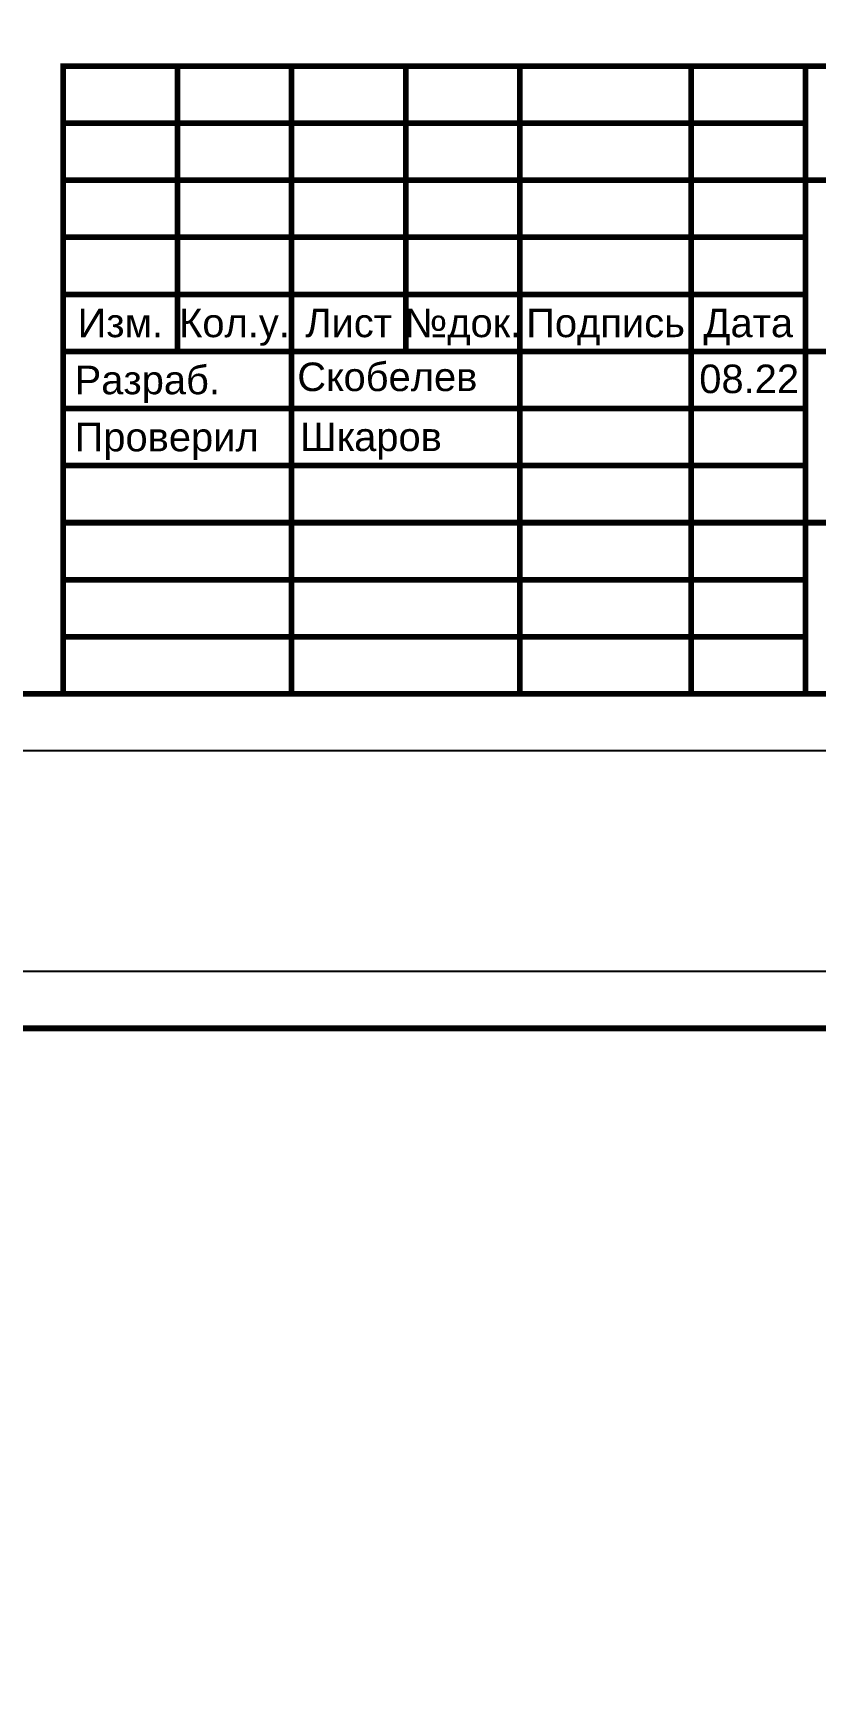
# Model space of a CAD drawing. Header units: millimetres. Extents: x 1990 to 8783, y 397 to 3825.
# Drawn here: x 3006.3 to 3074.8, y 1531.3 to 1677 of the extents above; entities that cross this region are included whole.
import ezdxf
from ezdxf.enums import TextEntityAlignment as Align

# ---------------------------------------------------------------- set-up
doc = ezdxf.new("R2010")
doc.units = ezdxf.units.MM
doc.layers.add('Размеры на чертеже', color=250, linetype='Continuous', lineweight=25)
doc.layers.add('Форматы', color=7, linetype='Continuous')
doc.styles.add('-ISOCPEUR-', font='isocpeur.ttf')
doc.styles.get("Standard").update_dxf_attribs({"font": 'arial.ttf'})

# ---------------------------------------------------------------- blocks, each defined once
blk = doc.blocks.new('*U425')
blk.add_lwpolyline([(0, 123), (297, 123), (297, -297), (0, -297)], close=True)
at = {"const_width": 0.5}
blk.add_lwpolyline([(20, 118), (292, 118), (292, -292), (20, -292)], close=True, dxfattribs=at)
for points in [[(107, -292), (107, -237), (292, -237)], [(117, -237), (117, -262)], [(127, -237), (127, -292)], [(137, -237), (137, -262)], [(147, -237), (147, -292)], [(162, -237), (162, -292)], [(172, -237), (172, -292)], [(107, -242), (172, -242)], [(107, -247), (172, -247)], [(172, -247), (292, -247)], [(107, -252), (172, -252)], [(107, -257), (172, -257)], [(107, -262), (292, -262)], [(107, -267), (172, -267)], [(107, -272), (172, -272)], [(107, -277), (172, -277)], [(172, -277), (292, -277)], [(107, -282), (172, -282)], [(107, -287), (172, -287)]]:
    blk.add_lwpolyline(points, dxfattribs=at)
for s, p in [('Изм.', (112, -259.5)), ('Кол.у.', (122, -259.5)), ('Лист', (132, -259.5)), ('№док.', (142, -259.5)), ('Подпись', (154.5, -259.5)), ('Дата', (167, -259.5))]:
    blk.add_text(s, height=2.5).set_placement(p, align=Align.MIDDLE_CENTER)
for s, p in [('Разраб.', (108, -264.5)), ('Проверил', (108, -269.5))]:
    blk.add_text(s, height=2.5).set_placement(p, align=Align.MIDDLE_LEFT)
blk.add_attdef('РАЗРАБОТАЛ', text='', height=2.5).set_placement((127.5, -264.22), align=Align.MIDDLE_LEFT)
at = {"flags": 8}
for tag, height, p in [('ДАТА', 2.5, (167.07, -264.4)), ('ЛИСТ', 3, (263.39, -271.92)), ('ЛИСТОВ', 3, (280.89, -271.92))]:
    blk.add_attdef(tag, text='', height=height, dxfattribs=at).set_placement(p, align=Align.MIDDLE_CENTER)
blk.add_attdef('ПРОВЕРИЛ', (127.75, -270.73), '', height=2.5)
at = {"lineweight": 30, "flags": 104}
for tag, p in [('ТЕПЛОВЫЕ_СЕТИ', (207, -269.5)), ('ИМЯ_ЧЕРТЕЖА', (207, -284.5))]:
    blk.add_attdef(tag, text='', height=3, dxfattribs=at).set_placement(p, align=Align.MIDDLE_CENTER)
at = {"style": '-ISOCPEUR-', "flags": 8}
blk.add_attdef('ФОРМАТ', text='', height=3, dxfattribs=at).set_placement((257.97, -294.75), align=Align.MIDDLE_CENTER)
blk = doc.blocks.new('*U369')
blk.add_lwpolyline([(0, 123), (594, 123), (594, -297), (0, -297)], close=True)
at = {"const_width": 0.5}
blk.add_lwpolyline([(20, 118), (589, 118), (589, -292), (20, -292)], close=True, dxfattribs=at)
blk.add_attdef('РАЗРАБОТАЛ', text='', height=2.5).set_placement((424.5, -264.22), align=Align.MIDDLE_LEFT)
at = {"flags": 8}
for tag, height, p in [('ДАТА', 2.5, (464.07, -264.4)), ('ЛИСТ', 3, (560.39, -271.92)), ('ЛИСТОВ', 3, (577.89, -271.92))]:
    blk.add_attdef(tag, text='', height=height, dxfattribs=at).set_placement(p, align=Align.MIDDLE_CENTER)
blk.add_attdef('ПРОВЕРИЛ', (424.75, -270.73), '', height=2.5)
at = {"lineweight": 30, "flags": 104}
for tag, p in [('ТЕПЛОВЫЕ_СЕТИ', (504, -269.5)), ('ИМЯ_ЧЕРТЕЖА', (504, -284.5))]:
    blk.add_attdef(tag, text='', height=3, dxfattribs=at).set_placement(p, align=Align.MIDDLE_CENTER)
at = {"style": '-ISOCPEUR-', "flags": 8}
blk.add_attdef('ФОРМАТ', text='', height=3, dxfattribs=at).set_placement((554.97, -294.75), align=Align.MIDDLE_CENTER)

msp = doc.modelspace()

# ---------------------------------------------------------------- block references
at = {"layer": 'Размеры на чертеже', "lineweight": 90}
msp.add_blockref('*U369', (2858.986, 1471.816), dxfattribs=at)
at = {"layer": 'Форматы'}
ref = msp.add_blockref('*U425', (2901.939, 1911.115), dxfattribs=at)
ref.add_attrib('ДАТА', '08.22', dxfattribs={"layer": '0', "height": 2.5}).set_placement((3069.013, 1646.714), align=Align.MIDDLE_CENTER)
ref.add_attrib('РАЗРАБОТАЛ', 'Скобелев', dxfattribs={"layer": '0', "height": 2.5}).set_placement((3029.439, 1646.891), align=Align.MIDDLE_LEFT)
ref.add_attrib('ПРОВЕРИЛ', 'Шкаров', (3029.688, 1640.386), dxfattribs={"layer": '0', "height": 2.5})

doc.saveas('drawing.dxf')
